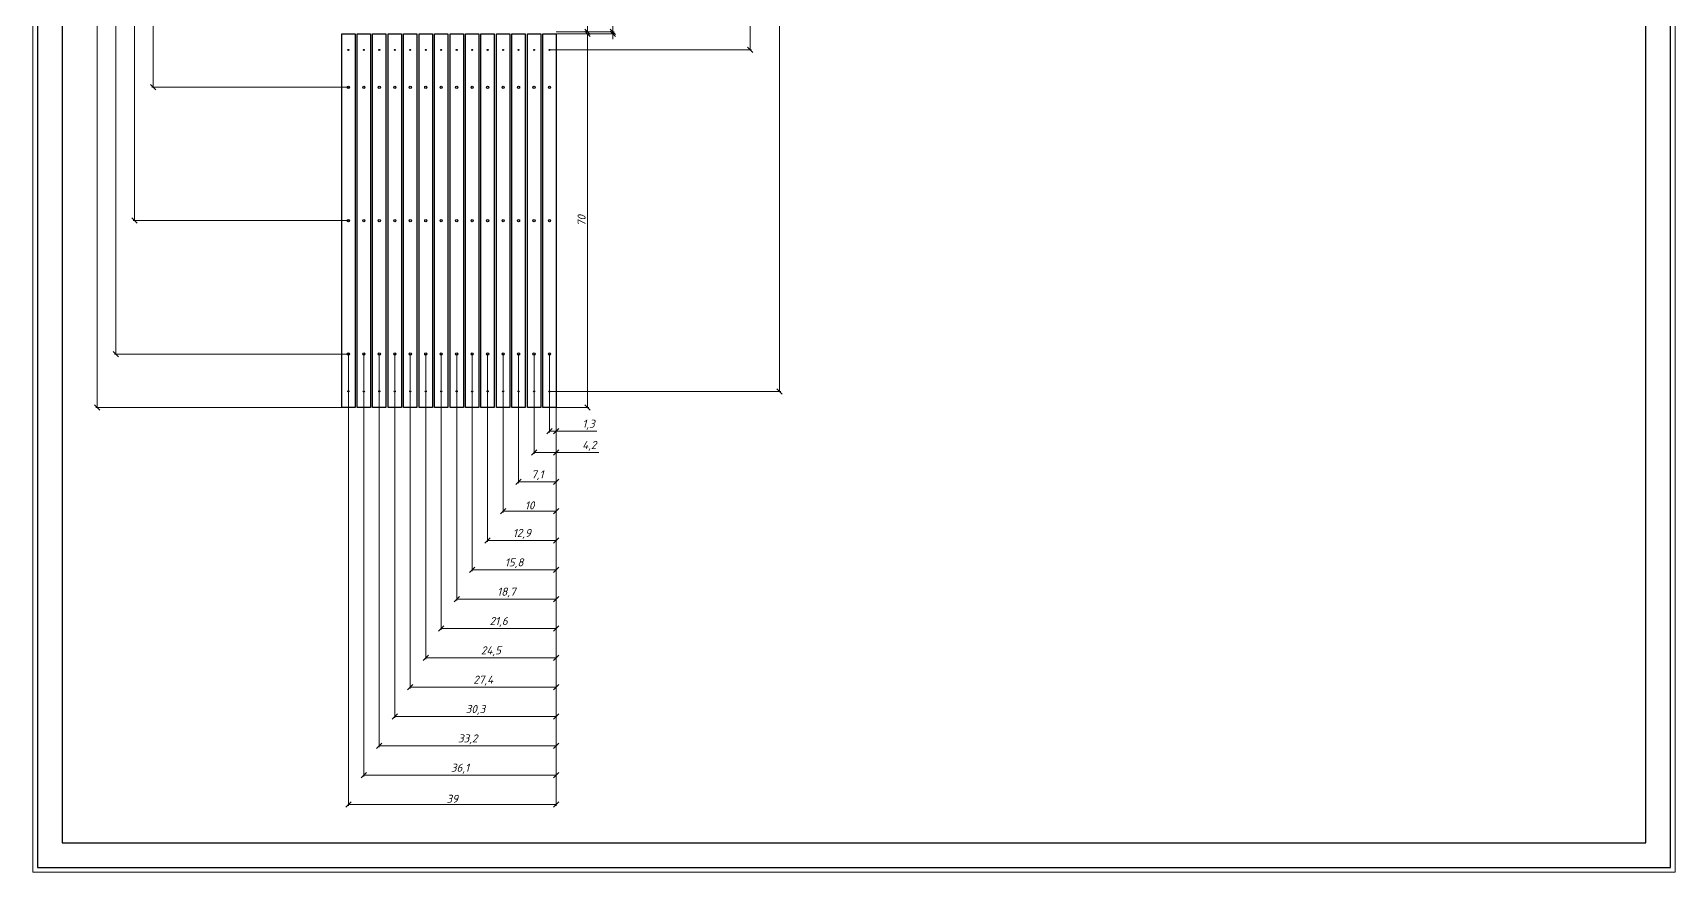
# Model space of a CAD drawing. Header units: millimetres. Extents: x 10841 to 11149, y -2128 to -1700.
# Drawn here: x 10841.1 to 11148.9, y -2127.7 to -1970.4 of the extents above; entities that cross this region are included whole.
import ezdxf

# ---------------------------------------------------------------- set-up
doc = ezdxf.new("R2010")
doc.units = ezdxf.units.MM
doc.layers.get('0').update_dxf_attribs({"lineweight": 13})
for name, color, linetype, lineweight in [('МДФ', 252, 'Continuous', 30), ('служебный слой РАЗМЕРЫ', 7, 'Continuous', 9), ('служебный слой ШТАМП', 7, 'Continuous', 30)]:
    doc.layers.add(name, color=color, linetype=linetype, lineweight=lineweight)
doc.styles.add('ЕСКД', font='isocpeur.ttf', dxfattribs={"oblique": 15})
doc.dimstyles.new('ЕСКД', dxfattribs={"dimtxt": 3.5, "dimasz": 2.5, "dimexe": 0.25, "dimexo": 0, "dimgap": 0.35, "dimtad": 1, "dimdec": 1, "dimzin": 9, "dimtxsty": 'ЕСКД', "dimblk": 'OBLIQUE', "dimcen": 0, "dimclrd": 256, "dimclre": 256, "dimclrt": 256, "dimadec": 1, "dimazin": 0, "dimtfac": 1, "dimtdec": 1, "dimtmove": 0, "dimatfit": 3, "dimldrblk": 'DOTSMALL', "dimfxl": 1, "dimlwd": -1, "dimlwe": -1, "dimarcsym": 0})

# ---------------------------------------------------------------- blocks, each defined once
blk = doc.blocks.new('_OBLIQUE')
at = {"color": 0, "linetype": 'ByBlock'}
blk.add_line((-0.5, -0.5), (0.5, 0.5), dxfattribs=at)
blk = doc.blocks.new('*D63')
at = {"layer": 'Defpoints', "color": 0, "transparency": 16777216}
for p in [(10939.19, -1759.39), (10937.94, -2037.59), (10981.03, -2037.59)]:
    blk.add_point(p, dxfattribs=at)
at = {"layer": 'служебный слой РАЗМЕРЫ', "transparency": 16777216}
for p, q in [((10939.19, -1759.39), (10981.28, -1759.39)), ((10981.03, -1759.39), (10981.03, -2037.59)), ((10937.94, -2037.59), (10981.28, -2037.59))]:
    blk.add_line(p, q, dxfattribs=at)
for p, rotation in [((10981.03, -1759.39), 90), ((10981.03, -2037.59), 270)]:
    blk.add_blockref('_OBLIQUE', p, dxfattribs=dict(at, rotation=rotation))
at = {"layer": 'служебный слой РАЗМЕРЫ', "transparency": 16777216, "insert": (10979.78, -1898.49), "char_height": 1.5, "attachment_point": 5, "rotation": 90, "style": 'ЕСКД'}
blk.add_mtext('278,2', dxfattribs=at)
blk = doc.blocks.new('_DotSmall')
at = {"color": 0, "linetype": 'ByBlock', "lineweight": -3, "const_width": 0.5}
blk.add_lwpolyline([(-0.0625, 0, 1), (0.0625, 0, 1)], format="xyb", close=True, dxfattribs=at)
blk = doc.blocks.new('*D62')
at = {"layer": 'Defpoints', "color": 0, "transparency": 16777216}
for p in [(10939.19, -1759.39), (10937.94, -1973.59), (10975.53, -1973.59)]:
    blk.add_point(p, dxfattribs=at)
at = {"layer": 'служебный слой РАЗМЕРЫ', "transparency": 16777216}
for p, q in [((10939.19, -1759.39), (10975.78, -1759.39)), ((10975.53, -1759.39), (10975.53, -1973.59)), ((10937.94, -1973.59), (10975.78, -1973.59))]:
    blk.add_line(p, q, dxfattribs=at)
for p, rotation in [((10975.53, -1759.39), 90), ((10975.53, -1973.59), 270)]:
    blk.add_blockref('_OBLIQUE', p, dxfattribs=dict(at, rotation=rotation))
at = {"layer": 'служебный слой РАЗМЕРЫ', "transparency": 16777216, "insert": (10974.28, -1866.49), "char_height": 1.5, "attachment_point": 5, "rotation": 90, "style": 'ЕСКД'}
blk.add_mtext('214,2', dxfattribs=at)
blk = doc.blocks.new('*D55')
at = {"layer": 'Defpoints', "color": 0, "transparency": 16777216}
for p in [(10898.99, -1759.39), (10853.16, -2040.59), (10898.99, -2040.59)]:
    blk.add_point(p, dxfattribs=at)
at = {"layer": 'служебный слой РАЗМЕРЫ', "transparency": 16777216}
for p, q in [((10898.99, -1759.39), (10852.91, -1759.39)), ((10853.16, -1759.39), (10853.16, -2040.59)), ((10898.99, -2040.59), (10852.91, -2040.59))]:
    blk.add_line(p, q, dxfattribs=at)
for p, rotation in [((10853.16, -1759.39), 90), ((10853.16, -2040.59), 270)]:
    blk.add_blockref('_OBLIQUE', p, dxfattribs=dict(at, rotation=rotation))
at = {"layer": 'служебный слой РАЗМЕРЫ', "transparency": 16777216, "insert": (10851.91, -1899.99), "char_height": 1.5, "attachment_point": 5, "rotation": 90, "style": 'ЕСКД'}
blk.add_mtext('281,2', dxfattribs=at)
blk = doc.blocks.new('*D54')
at = {"layer": 'Defpoints', "color": 0, "transparency": 16777216}
for p in [(10898.99, -1759.39), (10856.66, -2030.59), (10900.24, -2030.59)]:
    blk.add_point(p, dxfattribs=at)
at = {"layer": 'служебный слой РАЗМЕРЫ', "transparency": 16777216}
for p, q in [((10898.99, -1759.39), (10856.41, -1759.39)), ((10856.66, -1759.39), (10856.66, -2030.59)), ((10900.24, -2030.59), (10856.41, -2030.59))]:
    blk.add_line(p, q, dxfattribs=at)
for p, rotation in [((10856.66, -1759.39), 90), ((10856.66, -2030.59), 270)]:
    blk.add_blockref('_OBLIQUE', p, dxfattribs=dict(at, rotation=rotation))
at = {"layer": 'служебный слой РАЗМЕРЫ', "transparency": 16777216, "insert": (10855.41, -1894.99), "char_height": 1.5, "attachment_point": 5, "rotation": 90, "style": 'ЕСКД'}
blk.add_mtext('271,2', dxfattribs=at)
blk = doc.blocks.new('*D53')
at = {"layer": 'Defpoints', "color": 0, "transparency": 16777216}
for p in [(10898.99, -1759.39), (10860.16, -2005.59), (10900.24, -2005.59)]:
    blk.add_point(p, dxfattribs=at)
at = {"layer": 'служебный слой РАЗМЕРЫ', "transparency": 16777216}
for p, q in [((10898.99, -1759.39), (10859.91, -1759.39)), ((10860.16, -1759.39), (10860.16, -2005.59)), ((10900.24, -2005.59), (10859.91, -2005.59))]:
    blk.add_line(p, q, dxfattribs=at)
for p, rotation in [((10860.16, -1759.39), 90), ((10860.16, -2005.59), 270)]:
    blk.add_blockref('_OBLIQUE', p, dxfattribs=dict(at, rotation=rotation))
at = {"layer": 'служебный слой РАЗМЕРЫ', "transparency": 16777216, "insert": (10858.91, -1882.49), "char_height": 1.5, "attachment_point": 5, "rotation": 90, "style": 'ЕСКД'}
blk.add_mtext('246,2', dxfattribs=at)
blk = doc.blocks.new('*D52')
at = {"layer": 'Defpoints', "color": 0, "transparency": 16777216}
for p in [(10898.99, -1759.39), (10863.66, -1980.59), (10900.24, -1980.59)]:
    blk.add_point(p, dxfattribs=at)
at = {"layer": 'служебный слой РАЗМЕРЫ', "transparency": 16777216}
for p, q in [((10898.99, -1759.39), (10863.41, -1759.39)), ((10863.66, -1759.39), (10863.66, -1980.59)), ((10900.24, -1980.59), (10863.41, -1980.59))]:
    blk.add_line(p, q, dxfattribs=at)
for p, rotation in [((10863.66, -1759.39), 90), ((10863.66, -1980.59), 270)]:
    blk.add_blockref('_OBLIQUE', p, dxfattribs=dict(at, rotation=rotation))
at = {"layer": 'служебный слой РАЗМЕРЫ', "transparency": 16777216, "insert": (10862.41, -1869.99), "char_height": 1.5, "attachment_point": 5, "rotation": 90, "style": 'ЕСКД'}
blk.add_mtext('221,2', dxfattribs=at)
blk = doc.blocks.new('Пр_МДФ_Э_700_1')
at = {"layer": 'МДФ'}
blk.add_lwpolyline([(700, 0), (700, -25), (0, -25), (0, 0)], close=True, dxfattribs=at)
for centre in [(100, -12.5), (350, -12.5), (600, -12.5)]:
    blk.add_circle(centre, 2, dxfattribs=at)
blk = doc.blocks.new('*D51')
at = {"layer": 'Defpoints', "color": 0, "transparency": 16777216}
for p in [(10939.19, -1970.59), (10939.19, -2040.59), (10945.05, -2040.59)]:
    blk.add_point(p, dxfattribs=at)
at = {"layer": 'служебный слой РАЗМЕРЫ', "transparency": 16777216}
for p, q in [((10939.19, -1970.59), (10945.3, -1970.59)), ((10945.05, -1970.59), (10945.05, -2040.59)), ((10939.19, -2040.59), (10945.3, -2040.59))]:
    blk.add_line(p, q, dxfattribs=at)
for p, rotation in [((10945.05, -1970.59), 90), ((10945.05, -2040.59), 270)]:
    blk.add_blockref('_OBLIQUE', p, dxfattribs=dict(at, rotation=rotation))
at = {"layer": 'служебный слой РАЗМЕРЫ', "transparency": 16777216, "insert": (10943.95, -2005.59), "char_height": 1.5, "attachment_point": 5, "rotation": 90, "style": 'ЕСКД'}
blk.add_mtext('70', dxfattribs=at)
blk = doc.blocks.new('*D50')
at = {"layer": 'Defpoints', "color": 0, "transparency": 16777216}
for p in [(10939.19, -1970.19), (10939.19, -1970.59), (10949.79, -1970.59)]:
    blk.add_point(p, dxfattribs=at)
at = {"layer": 'служебный слой РАЗМЕРЫ', "transparency": 16777216}
for p, q in [((10949.79, -1970.19), (10949.79, -1959.69)), ((10939.19, -1970.19), (10950.04, -1970.19)), ((10939.19, -1970.59), (10950.04, -1970.59)), ((10949.79, -1970.59), (10949.79, -1970.19)), ((10949.79, -1970.59), (10949.79, -1971.59))]:
    blk.add_line(p, q, dxfattribs=at)
for p, rotation in [((10949.79, -1970.19), 270), ((10949.79, -1970.59), 90)]:
    blk.add_blockref('_OBLIQUE', p, dxfattribs=dict(at, rotation=rotation))
at = {"layer": 'служебный слой РАЗМЕРЫ', "transparency": 16777216, "insert": (10948.54, -1961.48), "char_height": 1.5, "attachment_point": 5, "rotation": 90, "style": 'ЕСКД'}
blk.add_mtext('0,4', dxfattribs=at)
blk = doc.blocks.new('*D49')
at = {"layer": 'Defpoints', "color": 0, "transparency": 16777216}
for p in [(10900.24, -2030.59), (10939.19, -2040.59), (10900.24, -2115.06)]:
    blk.add_point(p, dxfattribs=at)
at = {"layer": 'служебный слой РАЗМЕРЫ', "transparency": 16777216}
for p, q in [((10900.24, -2030.59), (10900.24, -2115.31)), ((10939.19, -2040.59), (10939.19, -2115.31)), ((10939.19, -2115.06), (10900.24, -2115.06))]:
    blk.add_line(p, q, dxfattribs=at)
at = {"layer": 'служебный слой РАЗМЕРЫ', "transparency": 16777216, "rotation": 180}
blk.add_blockref('_OBLIQUE', (10900.24, -2115.06), dxfattribs=at)
at = {"layer": 'служебный слой РАЗМЕРЫ', "transparency": 16777216}
blk.add_blockref('_OBLIQUE', (10939.19, -2115.06), dxfattribs=at)
at = {"layer": 'служебный слой РАЗМЕРЫ', "transparency": 16777216, "insert": (10919.71, -2113.96), "char_height": 1.5, "attachment_point": 5, "style": 'ЕСКД'}
blk.add_mtext('39', dxfattribs=at)
blk = doc.blocks.new('*D48')
at = {"layer": 'Defpoints', "color": 0, "transparency": 16777216}
for p in [(10903.14, -2030.59), (10939.19, -2040.59), (10903.14, -2109.56)]:
    blk.add_point(p, dxfattribs=at)
at = {"layer": 'служебный слой РАЗМЕРЫ', "transparency": 16777216}
for p, q in [((10903.14, -2030.59), (10903.14, -2109.81)), ((10939.19, -2040.59), (10939.19, -2109.81)), ((10939.19, -2109.56), (10903.14, -2109.56))]:
    blk.add_line(p, q, dxfattribs=at)
at = {"layer": 'служебный слой РАЗМЕРЫ', "transparency": 16777216, "rotation": 180}
blk.add_blockref('_OBLIQUE', (10903.14, -2109.56), dxfattribs=at)
at = {"layer": 'служебный слой РАЗМЕРЫ', "transparency": 16777216}
blk.add_blockref('_OBLIQUE', (10939.19, -2109.56), dxfattribs=at)
at = {"layer": 'служебный слой РАЗМЕРЫ', "transparency": 16777216, "insert": (10921.16, -2108.31), "char_height": 1.5, "attachment_point": 5, "style": 'ЕСКД'}
blk.add_mtext('36,1', dxfattribs=at)
blk = doc.blocks.new('*D47')
at = {"layer": 'Defpoints', "color": 0, "transparency": 16777216}
for p in [(10906.04, -2030.59), (10939.19, -2040.59), (10906.04, -2104.06)]:
    blk.add_point(p, dxfattribs=at)
at = {"layer": 'служебный слой РАЗМЕРЫ', "transparency": 16777216}
for p, q in [((10906.04, -2030.59), (10906.04, -2104.31)), ((10939.19, -2040.59), (10939.19, -2104.31)), ((10939.19, -2104.06), (10906.04, -2104.06))]:
    blk.add_line(p, q, dxfattribs=at)
at = {"layer": 'служебный слой РАЗМЕРЫ', "transparency": 16777216, "rotation": 180}
blk.add_blockref('_OBLIQUE', (10906.04, -2104.06), dxfattribs=at)
at = {"layer": 'служебный слой РАЗМЕРЫ', "transparency": 16777216}
blk.add_blockref('_OBLIQUE', (10939.19, -2104.06), dxfattribs=at)
at = {"layer": 'служебный слой РАЗМЕРЫ', "transparency": 16777216, "insert": (10922.61, -2102.81), "char_height": 1.5, "attachment_point": 5, "style": 'ЕСКД'}
blk.add_mtext('33,2', dxfattribs=at)
blk = doc.blocks.new('*D46')
at = {"layer": 'Defpoints', "color": 0, "transparency": 16777216}
for p in [(10908.94, -2030.59), (10939.19, -2040.59), (10908.94, -2098.56)]:
    blk.add_point(p, dxfattribs=at)
at = {"layer": 'служебный слой РАЗМЕРЫ', "transparency": 16777216}
for p, q in [((10908.94, -2030.59), (10908.94, -2098.81)), ((10939.19, -2040.59), (10939.19, -2098.81)), ((10939.19, -2098.56), (10908.94, -2098.56))]:
    blk.add_line(p, q, dxfattribs=at)
at = {"layer": 'служебный слой РАЗМЕРЫ', "transparency": 16777216, "rotation": 180}
blk.add_blockref('_OBLIQUE', (10908.94, -2098.56), dxfattribs=at)
at = {"layer": 'служебный слой РАЗМЕРЫ', "transparency": 16777216}
blk.add_blockref('_OBLIQUE', (10939.19, -2098.56), dxfattribs=at)
at = {"layer": 'служебный слой РАЗМЕРЫ', "transparency": 16777216, "insert": (10924.06, -2097.31), "char_height": 1.5, "attachment_point": 5, "style": 'ЕСКД'}
blk.add_mtext('30,3', dxfattribs=at)
blk = doc.blocks.new('*D45')
at = {"layer": 'Defpoints', "color": 0, "transparency": 16777216}
for p in [(10911.84, -2030.59), (10939.19, -2040.59), (10911.84, -2093.06)]:
    blk.add_point(p, dxfattribs=at)
at = {"layer": 'служебный слой РАЗМЕРЫ', "transparency": 16777216}
for p, q in [((10911.84, -2030.59), (10911.84, -2093.31)), ((10939.19, -2040.59), (10939.19, -2093.31)), ((10939.19, -2093.06), (10911.84, -2093.06))]:
    blk.add_line(p, q, dxfattribs=at)
at = {"layer": 'служебный слой РАЗМЕРЫ', "transparency": 16777216, "rotation": 180}
blk.add_blockref('_OBLIQUE', (10911.84, -2093.06), dxfattribs=at)
at = {"layer": 'служебный слой РАЗМЕРЫ', "transparency": 16777216}
blk.add_blockref('_OBLIQUE', (10939.19, -2093.06), dxfattribs=at)
at = {"layer": 'служебный слой РАЗМЕРЫ', "transparency": 16777216, "insert": (10925.51, -2091.81), "char_height": 1.5, "attachment_point": 5, "style": 'ЕСКД'}
blk.add_mtext('27,4', dxfattribs=at)
blk = doc.blocks.new('*D44')
at = {"layer": 'Defpoints', "color": 0, "transparency": 16777216}
for p in [(10914.74, -2030.59), (10939.19, -2040.59), (10914.74, -2087.56)]:
    blk.add_point(p, dxfattribs=at)
at = {"layer": 'служебный слой РАЗМЕРЫ', "transparency": 16777216}
for p, q in [((10914.74, -2030.59), (10914.74, -2087.81)), ((10939.19, -2040.59), (10939.19, -2087.81)), ((10939.19, -2087.56), (10914.74, -2087.56))]:
    blk.add_line(p, q, dxfattribs=at)
at = {"layer": 'служебный слой РАЗМЕРЫ', "transparency": 16777216, "rotation": 180}
blk.add_blockref('_OBLIQUE', (10914.74, -2087.56), dxfattribs=at)
at = {"layer": 'служебный слой РАЗМЕРЫ', "transparency": 16777216}
blk.add_blockref('_OBLIQUE', (10939.19, -2087.56), dxfattribs=at)
at = {"layer": 'служебный слой РАЗМЕРЫ', "transparency": 16777216, "insert": (10926.96, -2086.31), "char_height": 1.5, "attachment_point": 5, "style": 'ЕСКД'}
blk.add_mtext('24,5', dxfattribs=at)
blk = doc.blocks.new('*D43')
at = {"layer": 'Defpoints', "color": 0, "transparency": 16777216}
for p in [(10917.64, -2030.59), (10939.19, -2040.59), (10917.64, -2082.06)]:
    blk.add_point(p, dxfattribs=at)
at = {"layer": 'служебный слой РАЗМЕРЫ', "transparency": 16777216}
for p, q in [((10917.64, -2030.59), (10917.64, -2082.31)), ((10939.19, -2040.59), (10939.19, -2082.31)), ((10939.19, -2082.06), (10917.64, -2082.06))]:
    blk.add_line(p, q, dxfattribs=at)
at = {"layer": 'служебный слой РАЗМЕРЫ', "transparency": 16777216, "rotation": 180}
blk.add_blockref('_OBLIQUE', (10917.64, -2082.06), dxfattribs=at)
at = {"layer": 'служебный слой РАЗМЕРЫ', "transparency": 16777216}
blk.add_blockref('_OBLIQUE', (10939.19, -2082.06), dxfattribs=at)
at = {"layer": 'служебный слой РАЗМЕРЫ', "transparency": 16777216, "insert": (10928.41, -2080.81), "char_height": 1.5, "attachment_point": 5, "style": 'ЕСКД'}
blk.add_mtext('21,6', dxfattribs=at)
blk = doc.blocks.new('*D42')
at = {"layer": 'Defpoints', "color": 0, "transparency": 16777216}
for p in [(10920.54, -2030.59), (10939.19, -2040.59), (10920.54, -2076.56)]:
    blk.add_point(p, dxfattribs=at)
at = {"layer": 'служебный слой РАЗМЕРЫ', "transparency": 16777216}
for p, q in [((10920.54, -2030.59), (10920.54, -2076.81)), ((10939.19, -2040.59), (10939.19, -2076.81)), ((10939.19, -2076.56), (10920.54, -2076.56))]:
    blk.add_line(p, q, dxfattribs=at)
at = {"layer": 'служебный слой РАЗМЕРЫ', "transparency": 16777216, "rotation": 180}
blk.add_blockref('_OBLIQUE', (10920.54, -2076.56), dxfattribs=at)
at = {"layer": 'служебный слой РАЗМЕРЫ', "transparency": 16777216}
blk.add_blockref('_OBLIQUE', (10939.19, -2076.56), dxfattribs=at)
at = {"layer": 'служебный слой РАЗМЕРЫ', "transparency": 16777216, "insert": (10929.86, -2075.31), "char_height": 1.5, "attachment_point": 5, "style": 'ЕСКД'}
blk.add_mtext('18,7', dxfattribs=at)
blk = doc.blocks.new('*D41')
at = {"layer": 'Defpoints', "color": 0, "transparency": 16777216}
for p in [(10923.44, -2030.59), (10939.19, -2040.59), (10923.44, -2071.06)]:
    blk.add_point(p, dxfattribs=at)
at = {"layer": 'служебный слой РАЗМЕРЫ', "transparency": 16777216}
for p, q in [((10923.44, -2030.59), (10923.44, -2071.31)), ((10939.19, -2040.59), (10939.19, -2071.31)), ((10939.19, -2071.06), (10923.44, -2071.06))]:
    blk.add_line(p, q, dxfattribs=at)
at = {"layer": 'служебный слой РАЗМЕРЫ', "transparency": 16777216, "rotation": 180}
blk.add_blockref('_OBLIQUE', (10923.44, -2071.06), dxfattribs=at)
at = {"layer": 'служебный слой РАЗМЕРЫ', "transparency": 16777216}
blk.add_blockref('_OBLIQUE', (10939.19, -2071.06), dxfattribs=at)
at = {"layer": 'служебный слой РАЗМЕРЫ', "transparency": 16777216, "insert": (10931.31, -2069.81), "char_height": 1.5, "attachment_point": 5, "style": 'ЕСКД'}
blk.add_mtext('15,8', dxfattribs=at)
blk = doc.blocks.new('*D40')
at = {"layer": 'Defpoints', "color": 0, "transparency": 16777216}
for p in [(10926.34, -2030.59), (10939.19, -2040.59), (10926.34, -2065.56)]:
    blk.add_point(p, dxfattribs=at)
at = {"layer": 'служебный слой РАЗМЕРЫ', "transparency": 16777216}
for p, q in [((10926.34, -2030.59), (10926.34, -2065.81)), ((10939.19, -2040.59), (10939.19, -2065.81)), ((10939.19, -2065.56), (10926.34, -2065.56))]:
    blk.add_line(p, q, dxfattribs=at)
at = {"layer": 'служебный слой РАЗМЕРЫ', "transparency": 16777216, "rotation": 180}
blk.add_blockref('_OBLIQUE', (10926.34, -2065.56), dxfattribs=at)
at = {"layer": 'служебный слой РАЗМЕРЫ', "transparency": 16777216}
blk.add_blockref('_OBLIQUE', (10939.19, -2065.56), dxfattribs=at)
at = {"layer": 'служебный слой РАЗМЕРЫ', "transparency": 16777216, "insert": (10932.76, -2064.31), "char_height": 1.5, "attachment_point": 5, "style": 'ЕСКД'}
blk.add_mtext('12,9', dxfattribs=at)
blk = doc.blocks.new('*D39')
at = {"layer": 'Defpoints', "color": 0, "transparency": 16777216}
for p in [(10929.24, -2030.59), (10939.19, -2040.59), (10929.24, -2060.06)]:
    blk.add_point(p, dxfattribs=at)
at = {"layer": 'служебный слой РАЗМЕРЫ', "transparency": 16777216}
for p, q in [((10929.24, -2030.59), (10929.24, -2060.31)), ((10939.19, -2040.59), (10939.19, -2060.31)), ((10939.19, -2060.06), (10929.24, -2060.06))]:
    blk.add_line(p, q, dxfattribs=at)
at = {"layer": 'служебный слой РАЗМЕРЫ', "transparency": 16777216, "rotation": 180}
blk.add_blockref('_OBLIQUE', (10929.24, -2060.06), dxfattribs=at)
at = {"layer": 'служебный слой РАЗМЕРЫ', "transparency": 16777216}
blk.add_blockref('_OBLIQUE', (10939.19, -2060.06), dxfattribs=at)
at = {"layer": 'служебный слой РАЗМЕРЫ', "transparency": 16777216, "insert": (10934.21, -2058.96), "char_height": 1.5, "attachment_point": 5, "style": 'ЕСКД'}
blk.add_mtext('10', dxfattribs=at)
blk = doc.blocks.new('*D38')
at = {"layer": 'Defpoints', "color": 0, "transparency": 16777216}
for p in [(10932.14, -2030.59), (10939.19, -2040.59), (10932.14, -2054.56)]:
    blk.add_point(p, dxfattribs=at)
at = {"layer": 'служебный слой РАЗМЕРЫ', "transparency": 16777216}
for p, q in [((10932.14, -2030.59), (10932.14, -2054.81)), ((10939.19, -2040.59), (10939.19, -2054.81)), ((10939.19, -2054.56), (10932.14, -2054.56))]:
    blk.add_line(p, q, dxfattribs=at)
at = {"layer": 'служебный слой РАЗМЕРЫ', "transparency": 16777216, "rotation": 180}
blk.add_blockref('_OBLIQUE', (10932.14, -2054.56), dxfattribs=at)
at = {"layer": 'служебный слой РАЗМЕРЫ', "transparency": 16777216}
blk.add_blockref('_OBLIQUE', (10939.19, -2054.56), dxfattribs=at)
at = {"layer": 'служебный слой РАЗМЕРЫ', "transparency": 16777216, "insert": (10935.66, -2053.31), "char_height": 1.5, "attachment_point": 5, "style": 'ЕСКД'}
blk.add_mtext('7,1', dxfattribs=at)
blk = doc.blocks.new('*D37')
at = {"layer": 'Defpoints', "color": 0, "transparency": 16777216}
for p in [(10935.04, -2030.59), (10939.19, -2040.59), (10935.04, -2049.06)]:
    blk.add_point(p, dxfattribs=at)
at = {"layer": 'служебный слой РАЗМЕРЫ', "transparency": 16777216}
for p, q in [((10935.04, -2030.59), (10935.04, -2049.31)), ((10939.19, -2040.59), (10939.19, -2049.31)), ((10935.04, -2049.06), (10939.19, -2049.06)), ((10939.19, -2049.06), (10947.18, -2049.06))]:
    blk.add_line(p, q, dxfattribs=at)
at = {"layer": 'служебный слой РАЗМЕРЫ', "transparency": 16777216, "rotation": 180}
blk.add_blockref('_OBLIQUE', (10935.04, -2049.06), dxfattribs=at)
at = {"layer": 'служебный слой РАЗМЕРЫ', "transparency": 16777216}
blk.add_blockref('_OBLIQUE', (10939.19, -2049.06), dxfattribs=at)
at = {"layer": 'служебный слой РАЗМЕРЫ', "transparency": 16777216, "insert": (10945.39, -2047.81), "char_height": 1.5, "attachment_point": 5, "style": 'ЕСКД'}
blk.add_mtext('4,2', dxfattribs=at)
blk = doc.blocks.new('*D36')
at = {"layer": 'Defpoints', "color": 0, "transparency": 16777216}
for p in [(10937.94, -2030.59), (10939.19, -2040.59), (10937.94, -2045.08)]:
    blk.add_point(p, dxfattribs=at)
at = {"layer": 'служебный слой РАЗМЕРЫ', "transparency": 16777216}
for p, q in [((10937.94, -2030.59), (10937.94, -2045.33)), ((10939.19, -2040.59), (10939.19, -2045.33)), ((10937.94, -2045.08), (10939.19, -2045.08)), ((10939.19, -2045.08), (10946.81, -2045.08))]:
    blk.add_line(p, q, dxfattribs=at)
at = {"layer": 'служебный слой РАЗМЕРЫ', "transparency": 16777216, "rotation": 180}
blk.add_blockref('_OBLIQUE', (10937.94, -2045.08), dxfattribs=at)
at = {"layer": 'служебный слой РАЗМЕРЫ', "transparency": 16777216}
blk.add_blockref('_OBLIQUE', (10939.19, -2045.08), dxfattribs=at)
at = {"layer": 'служебный слой РАЗМЕРЫ', "transparency": 16777216, "insert": (10945.25, -2043.83), "char_height": 1.5, "attachment_point": 5, "style": 'ЕСКД'}
blk.add_mtext('1,3', dxfattribs=at)
blk = doc.blocks.new('*D33')
at = {"layer": 'Defpoints', "color": 0, "transparency": 16777216}
for p in [(10939.19, -1900.19), (10939.19, -1970.19), (10945.05, -1970.19)]:
    blk.add_point(p, dxfattribs=at)
at = {"layer": 'служебный слой РАЗМЕРЫ', "transparency": 16777216}
for p, q in [((10939.19, -1900.19), (10945.3, -1900.19)), ((10945.05, -1900.19), (10945.05, -1970.19)), ((10939.19, -1970.19), (10945.3, -1970.19))]:
    blk.add_line(p, q, dxfattribs=at)
for p, rotation in [((10945.05, -1900.19), 90), ((10945.05, -1970.19), 270)]:
    blk.add_blockref('_OBLIQUE', p, dxfattribs=dict(at, rotation=rotation))
at = {"layer": 'служебный слой РАЗМЕРЫ', "transparency": 16777216, "insert": (10943.95, -1935.19), "char_height": 1.5, "attachment_point": 5, "rotation": 90, "style": 'ЕСКД'}
blk.add_mtext('70', dxfattribs=at)

msp = doc.modelspace()

# ---------------------------------------------------------------- linework, layer by layer
at = {"layer": 'МДФ'}
for centre in [(10900.24, -1973.59), (10903.14, -1973.59), (10906.04, -1973.59), (10908.94, -1973.59), (10911.84, -1973.59), (10914.74, -1973.59), (10917.64, -1973.59), (10920.54, -1973.59), (10923.44, -1973.59), (10926.34, -1973.59), (10929.24, -1973.59), (10932.14, -1973.59), (10935.04, -1973.59), (10937.94, -1973.59), (10900.24, -2037.59), (10903.14, -2037.59), (10906.04, -2037.59), (10908.94, -2037.59), (10911.84, -2037.59), (10914.74, -2037.59), (10917.64, -2037.59), (10920.54, -2037.59), (10923.44, -2037.59), (10926.34, -2037.59), (10929.24, -2037.59), (10932.14, -2037.59), (10935.04, -2037.59), (10937.94, -2037.59)]:
    msp.add_circle(centre, 0.1, dxfattribs=at)
at = {"layer": 'служебный слой ШТАМП', "color": 6, "lineweight": 5, "ltscale": 100}
msp.add_lwpolyline([(11148.89, -1699.82), (10841.11, -1699.82), (10841.11, -2127.71), (11148.89, -2127.71)], close=True, dxfattribs=at)
at = {"layer": 'служебный слой ШТАМП', "ltscale": 100}
for points in [[(11148.01, -1700.71), (10841.99, -1700.71), (10841.99, -2126.83), (11148.01, -2126.83)], [(11143.37, -1705.35), (10846.63, -1705.35), (10846.63, -2122.19), (11143.37, -2122.19)]]:
    msp.add_lwpolyline(points, close=True, dxfattribs=at)

# ---------------------------------------------------------------- block references
at = {"layer": 'МДФ', "xscale": 0.1, "yscale": 0.1, "zscale": 0.1, "rotation": 90}
for p in [(10898.99, -2040.59), (10901.89, -2040.59), (10904.79, -2040.59), (10907.69, -2040.59), (10910.59, -2040.59), (10913.49, -2040.59), (10916.39, -2040.59), (10919.29, -2040.59), (10922.19, -2040.59), (10925.09, -2040.59), (10927.99, -2040.59), (10930.89, -2040.59), (10933.79, -2040.59), (10936.69, -2040.59)]:
    msp.add_blockref('Пр_МДФ_Э_700_1', p, dxfattribs=at)

# ---------------------------------------------------------------- dimensions: what is measured, and where the dimension line sits
at = {"layer": 'служебный слой РАЗМЕРЫ'}
for base, p1, p2, picture, middle in [((10853.16, -2040.59), (10898.99, -1759.39), (10898.99, -2040.59), '*D55', (10853.16, -1899.99)), ((10856.66, -2030.59), (10898.99, -1759.39), (10900.24, -2030.59), '*D54', (10856.66, -1894.99)), ((10860.16, -2005.59), (10898.99, -1759.39), (10900.24, -2005.59), '*D53', (10860.16, -1882.49)), ((10863.66, -1980.59), (10898.99, -1759.39), (10900.24, -1980.59), '*D52', (10863.66, -1869.99)), ((10949.79, -1970.59), (10939.19, -1970.19), (10939.19, -1970.59), '*D50', (10949.79, -1961.48))]:
    dim = msp.add_linear_dim(base=base, p1=p1, p2=p2, angle=90, dimstyle='ЕСКД', override={"dimtxt": 1.5, "dimasz": 1}, dxfattribs=at)
    dim.commit()
    dim.dimension.update_dxf_attribs({"geometry": picture, "text_midpoint": middle, "dimtype": 128})
for base, p1, p2, picture, middle in [((10981.03, -2037.59), (10939.19, -1759.39), (10937.94, -2037.59), '*D63', (10979.78, -1898.49)), ((10975.53, -1973.59), (10939.19, -1759.39), (10937.94, -1973.59), '*D62', (10974.28, -1866.49)), ((10945.05, -1970.19), (10939.19, -1900.19), (10939.19, -1970.19), '*D33', (10943.95, -1935.19)), ((10945.05, -2040.59), (10939.19, -1970.59), (10939.19, -2040.59), '*D51', (10943.95, -2005.59))]:
    dim = msp.add_linear_dim(base=base, p1=p1, p2=p2, angle=90, dimstyle='ЕСКД', override={"dimtxt": 1.5, "dimasz": 1}, dxfattribs=at)
    dim.commit()
    dim.dimension.update_dxf_attribs({"geometry": picture, "text_midpoint": middle})
for base, p2, picture, middle in [((10900.2359879, -2115.0624172), (10900.2359879, -2030.5864802), '*D49', (10919.7109879, -2113.9624172)), ((10903.1359879, -2109.5624172), (10903.1359879, -2030.5864802), '*D48', (10921.1609879, -2108.3124172)), ((10906.0359879, -2104.0624172), (10906.0359879, -2030.5864802), '*D47', (10922.6109879, -2102.8124172)), ((10908.9359879, -2098.5624172), (10908.9359879, -2030.5864802), '*D46', (10924.0609879, -2097.3124172)), ((10911.8359879, -2093.0624172), (10911.8359879, -2030.5864802), '*D45', (10925.5109879, -2091.8124172)), ((10914.7359879, -2087.5624172), (10914.7359879, -2030.5864802), '*D44', (10926.9609879, -2086.3124172)), ((10917.6359879, -2082.0624172), (10917.6359879, -2030.5864802), '*D43', (10928.4109879, -2080.8124172)), ((10920.5359879, -2076.5624172), (10920.5359879, -2030.5864802), '*D42', (10929.8609879, -2075.3124172)), ((10923.4359879, -2071.0624172), (10923.4359879, -2030.5864802), '*D41', (10931.3109879, -2069.8124172)), ((10926.3359879, -2065.5624172), (10926.3359879, -2030.5864802), '*D40', (10932.7609879, -2064.3124172)), ((10929.2359879, -2060.0624172), (10929.2359879, -2030.5864802), '*D39', (10934.2109879, -2058.9624172)), ((10932.1359879, -2054.5624172), (10932.1359879, -2030.5864802), '*D38', (10935.6609879, -2053.3124172))]:
    dim = msp.add_linear_dim(base=base, p1=(10939.185988, -2040.5864822), p2=p2, dimstyle='ЕСКД', override={"dimtxt": 1.5, "dimasz": 1}, dxfattribs=at)
    dim.commit()
    dim.dimension.update_dxf_attribs({"geometry": picture, "text_midpoint": middle})
for base, p2, picture, middle in [((10935.0359879, -2049.0624172), (10935.0359879, -2030.5864802), '*D37', (10945.3923991, -2049.0624172)), ((10937.9359879, -2045.0782335), (10937.9359879, -2030.5864802), '*D36', (10945.248488, -2045.0782335))]:
    dim = msp.add_linear_dim(base=base, p1=(10939.185988, -2040.5864822), p2=p2, dimstyle='ЕСКД', override={"dimtxt": 1.5, "dimasz": 1}, dxfattribs=at)
    dim.commit()
    dim.dimension.update_dxf_attribs({"geometry": picture, "text_midpoint": middle, "dimtype": 128})

doc.saveas('drawing.dxf')
